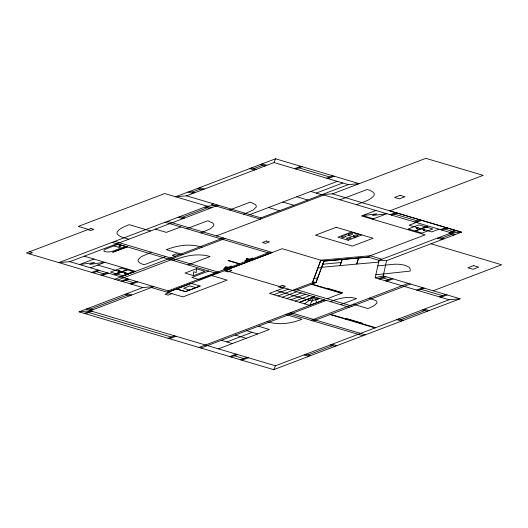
<?xml version="1.0" encoding="UTF-8"?>
<svg xmlns="http://www.w3.org/2000/svg" width="528" height="528" viewBox="0 0 528 528"><rect width="100%" height="100%" fill="white"/><g stroke="black" fill="none" stroke-linecap="round" stroke-linejoin="round"><path stroke-width="0.79" d="M193.565 275.629L193.591 271.768L196.211 272.547L196.403 268.732L204.989 271.286L193.565 275.629L184.978 273.075L196.403 268.732M451.249 232.855L379.012 260.324L378.761 262.145L356.717 264.066L358.499 258.027L368.221 257.116L379.012 260.324L386.555 260.667L461.512 232.175L332.488 193.842L322.225 194.528L451.249 232.855L461.512 232.175L389.756 210.863L483.153 175.355L425.872 158.341L332.488 193.842M375.19 277.774L383.216 275.939L460.126 298.789L449.143 299.739L375.19 277.774L379.012 260.324M383.216 275.939L386.555 260.667M381.883 259.228L370.168 255.75L320.833 260.185L312.404 282.929L315.988 282.612L323.968 261.089L342.124 259.439L340.032 265.604L321.869 267.287L323.961 261.122L368.221 257.116L370.174 255.75L425.159 234.841L361.548 215.939L375.91 210.481M312.378 282.751L320.773 260.205L282.11 248.721L225.258 270.409L349.312 307.263M315.988 282.605L314.167 282.064L292.393 290.354L297.086 289.799L315.955 282.592L323.968 261.089L320.833 260.185M200.119 286.024L185.539 291.568L176.629 288.922L191.209 283.378L200.231 286.057L185.559 291.641L176.537 288.955L167.6 292.327L168.168 290.875L268.112 252.872L272.336 252.509L167.416 221.338M186.569 195.829L274.052 162.565L275.524 158.783L359.264 183.665L348.289 184.615L260.799 217.879L186.569 195.829L175.593 196.779L275.524 158.783M260.806 217.879L260.297 219.186L211.332 204.64L213.49 203.821M79.028 311.824L90.248 310.781L153.813 286.612L142.831 287.562L79.028 311.824L273.715 369.659L275.425 365.792L449.143 299.739M284.018 287.866L269.438 293.41L309.731 305.375L314.041 296.782L316.998 302.597M224.809 267.425C226.472 267.445 223.641 265.366 228.855 267.742M304.623 303.857L314.041 296.782L299.508 302.339L314.087 296.795M319.156 298.3L311.89 301.079L276.731 290.638M309.731 305.375L324.265 299.818L198.97 347.457M29.429 253.803L32.465 252.648L29.621 251.803M192.258 192.053L200.224 189.024M253.829 168.643L262.66 165.29M294.525 168.65L300.749 166.28M295.898 169.052L302.122 166.69M207.26 206.191L58.846 262.614L69.828 261.664L218.242 205.234L207.26 206.191L164.71 193.545L78.269 226.413L88.374 229.416L26.4 252.978L142.831 287.562M182.318 217.285L207.379 207.755M121.156 248.054L125.459 246.418L118.147 244.246L105.818 249.018L104.161 250.094L103.996 251.209C109.679 253.638 115.83 249.691 121.156 248.054L113.843 245.883M93.938 259.063L79.57 264.528L94.604 262.541L89.72 264.396L104.887 262.317M127.024 246.8L112.662 252.259L127.486 246.939M180.715 226.934L166.346 232.399L155.377 229.139M229.495 210.038L250.219 202.158L255.262 204.442L256.252 205.722L256.219 207.082L253.07 210.078L243.679 214.249M186.773 228.71L207.722 220.744L212.764 223.027L213.748 224.308L213.715 225.667L210.573 228.664L200.95 232.921M90.545 267.788L104.907 262.324M326.654 178.193L332.878 175.824M328.027 178.596L334.25 176.233M91.832 272.415L98.056 270.046M93.199 272.824L99.429 270.455M249.83 214.619L337.313 181.355M151.331 252.239L141.306 256.661L138.098 259.717L138.065 261.109C139.366 263.261 141.966 264 144.223 264.746L165.812 256.542M316.232 193.09L342.797 182.992M100.894 275.108L107.118 272.738M102.267 275.51L108.491 273.148M216.381 235.884L323.875 195.017M120.938 276.817L135.307 271.352L84.236 256.186M114.787 279.233L223.357 237.956M172.504 258.529L225.185 238.498M117.632 280.078L173.527 258.832M173.131 260.495C184.701 255.809 197.789 252.899 210.071 256.516L187.988 264.911M121.09 281.107L127.314 278.738M122.463 281.516L128.687 279.147M339.999 199.808L367.198 189.466C369.778 190.324 372.755 191.162 374.246 193.624L374.207 195.221C370.115 200.785 362.518 202 356.572 204.732M130.198 283.813L136.429 281.444M131.571 284.222L137.795 281.853M90.46 309.091L127.565 294.98M84.124 313.335L90.592 310.88M85.496 313.744L91.964 311.289M208.659 271.049L191.862 277.438L199.089 279.589L215.886 273.2M226.75 267.551L227.396 267.307M247.883 259.512L248.53 259.268M227.093 267.65L223.648 268.963L224.763 269.293L232.327 266.422L231.211 266.086L227.74 267.406M248.226 259.618L244.781 260.931L245.896 261.261L253.46 258.383L252.344 258.053L248.873 259.373M167.6 292.327L272.336 252.509M169 292.743L165.046 294.241L168.043 295.132L171.989 293.634M372.511 219.206L386.885 213.741L372.517 215.483L376.827 213.847L362.432 215.602M390.073 214.678L395.578 212.586M391.446 215.087L396.95 212.995M348.137 240.24L361.548 235.138L351.305 232.096L337.9 237.197L348.269 240.233M414.81 222.031L420.314 219.938M421.687 220.341L409.127 225.205L431.719 231.917L438.9 229.185M440.411 229.634L445.916 227.542M441.784 230.043L447.289 227.951M273.735 294.683L288.314 289.139M278.032 295.964L292.611 290.42M168.095 338.283L174.563 335.828M169.468 338.692L175.936 336.23M449.552 232.353L455.057 230.254M450.925 232.756L456.43 230.663M282.328 297.238L296.908 291.694M441.56 238.148L451.486 234.373M286.625 298.511L301.204 292.967M290.921 299.792L305.501 294.248M326.839 288.479L327.439 288.255L342.698 292.789L342.098 293.014L312.035 284.11M326.693 288.869L327.294 288.638M295.211 301.066L309.797 295.522M378.365 278.711L384.589 276.349M327.208 298.749L341.57 293.291L311.434 284.335M379.731 279.121L385.955 276.758M200.983 348.051L326.271 300.419M330.521 301.679C338.692 298.307 347.932 295.99 356.657 298.564L340.593 304.669M385.46 280.823L391.684 278.454M226.822 341.946L252.14 332.317M386.833 281.233L393.056 278.863M218.42 348.856L269.366 329.485L258.39 326.225M311.071 320.311L408.23 283.371M313.262 320.965L410.428 284.024M229.713 356.585L236.174 354.13M231.079 356.994L237.547 354.539M416.572 290.063L422.796 287.701M417.945 290.473L424.169 288.11M345.682 319.209L346.282 318.985L330.673 314.345M240.55 359.806L247.018 357.35M241.923 360.215L248.384 357.76M433.151 290.776L501.6 264.752L430.993 243.778M360.195 323.519L360.796 323.294L375.613 327.697M439.507 296.881L445.731 294.512M440.873 297.284L447.104 294.921M308.207 354.941L332.686 345.629M400.904 319.691L424.901 310.57M273.715 369.659L460.126 298.789M377.797 265.855C388.087 265.452 400.052 261.538 409.345 267.392L410.19 269.069L410.15 271.115L375.844 274.765M215.2 272.996L219.661 272.534L114.741 241.369M322.918 264.205L341.081 262.522M317.962 267.927L321.552 267.61M314.094 278.362L317.678 278.045M224.908 267.439L228.208 267.986M299.013 167.871L329.769 177.005M274.052 162.565L348.289 184.615M262.079 163.898L266.831 165.31M260.284 164.584L265.036 165.997M251.453 167.937L256.205 169.349M249.652 168.623L254.41 170.036M394.198 214.045L417.562 220.981M444.536 228.994L452.305 231.304M450.905 232.987L455.664 234.399M310.748 191.459L321.724 194.72M449.11 233.666L453.869 235.079M425.515 226.829L418.922 224.875L408.151 228.967L414.737 230.927L426.677 226.347L427.772 226.677L424.426 227.951L423.324 227.621M439.184 237.442L443.936 238.854M362.505 215.576L373.481 218.836M437.389 238.128L442.141 239.54M296.815 196.753L307.791 200.013M282.883 202.052L293.858 205.313M268.521 207.511L279.497 210.771M199.643 187.638L204.402 189.05M197.848 188.318L202.607 189.73M345.18 234.452L355.45 237.501M189.875 191.347L194.634 192.76M188.08 192.034L192.839 193.446M206.798 206.369L211.55 207.781M205.003 207.049L209.755 208.461M179.942 216.579L184.694 217.991M382.846 277.939L388.575 279.642M421.06 289.291L442.616 295.693M178.141 217.259L182.899 218.671M165.02 222.248L268.112 252.872M424.314 309.184L429.073 310.596M251.533 258.364L252.674 258.687M422.519 309.863L427.277 311.276M249.988 259.703C248.576 257.941 243.441 259.703 247.909 258.641L245.989 259.387L249.341 259.948M150.506 230.987L129.195 224.657C124.905 226.538 119.797 227.984 117.077 232.069L117.031 233.66C119.638 237.455 124.872 237.725 128.832 239.23M202.099 247.276C190.397 243.276 177.586 245.348 166.287 249.685L182.833 254.602M245.546 260.641L246.662 260.971M369.508 298.096L376.094 300.736L376.952 301.844L376.919 303.026L374.187 305.633L368.841 308.187L367.891 308.55L353.364 304.234M239.646 263.696L228.67 260.436L228.076 260.667L239.045 263.927M230.399 266.396L231.535 266.719M398.528 318.985L403.28 320.397M179.203 254.74L176.213 253.856L172.267 255.354L175.256 256.245M297.079 289.799L352.183 306.167M396.726 319.671L401.485 321.083M224.413 268.673L225.529 269.003M112.108 242.365L217.028 273.537M211.702 275.576L227.066 280.144L182.992 296.901L151.417 287.522M330.079 314.576L375.078 327.941M290.611 312.616L365.356 334.818M288.215 313.526L362.96 335.729M195.908 287.681L189.882 285.886L183.553 288.295L189.578 290.083M285.714 314.477L301.937 319.295C290.948 323.525 278.474 325.499 267.109 321.552M97.772 265.036L128.238 274.085M69.828 261.664L168.168 290.875M96.314 271.636L104.003 273.92M125.572 280.328L133.313 282.632M332.105 344.243L336.857 345.655M330.304 344.923L335.062 346.335M126.984 293.588L131.743 295M125.189 294.274L129.947 295.687M246.655 330.686L257.624 333.947M305.824 354.229L310.583 355.648M304.029 354.915L308.781 356.327M235.158 335.056L246.134 338.316M221.338 340.316L232.313 343.576M88.077 308.385L92.836 309.797M86.282 309.065L91.04 310.477M90.248 310.781L275.425 365.792M88.73 312.517L171.329 337.055M234.313 355.766L243.784 358.578M342.243 259.479L340.157 265.617L356.651 264.092L358.743 257.954L342.243 259.479M346.837 238.088L346.87 238.887L348.612 239.026L351.318 237.996L350.123 237.362L346.837 238.088M353.536 235.541L353.575 236.339L355.311 236.478L358.024 235.448L356.829 234.815L353.536 235.541M341.715 236.564L341.748 237.369L343.49 237.508L346.196 236.471L345.002 235.844L341.715 236.564M348.414 234.016L348.176 234.637L349.318 234.973L351.787 234.637L352.902 233.924L351.707 233.29L348.414 234.016M318.912 298.393L317.632 299.627L315.427 298.98L318.912 298.393M417.556 227.885L416.361 227.99L417.556 227.885M119.42 270.857L118.226 270.963L119.42 270.857M125.499 272.666L124.304 272.765L125.499 272.666M418.004 227.845C415.595 229.39 415.774 226.743 418.004 227.845M423.225 229.898C423.232 231.495 426.809 228.809 423.225 229.898M424.611 229.984L423.416 230.083L424.611 229.984M119.869 270.818C117.46 272.362 117.638 269.716 119.869 270.818M125.948 272.626C123.539 274.171 123.717 271.524 125.948 272.626M251.876 258.667L251.876 258.667M230.736 266.699L230.736 266.699M225.014 268.805L225.43 268.732L225.014 268.805M246.154 260.766L246.563 260.7L246.154 260.766M90.928 228.525L87.899 229.673L90.743 230.518L93.766 229.37L90.928 228.525M119.434 245.837L118.708 246.114L120.595 246.18L119.434 245.837M121.255 268L110.484 272.098L116.167 273.781L126.938 269.689L121.255 268M118.021 272.877L114.668 274.151L115.764 274.474L119.117 273.2L118.021 272.877M127.558 269.854L116.787 273.953L122.47 275.642L133.241 271.544L127.558 269.854M266.501 241.012L262.555 242.51L265.544 243.401L269.498 241.897L266.501 241.012M400.178 195.34L394.594 197.465L399.34 198.871L404.93 196.746L400.178 195.34M336.224 227.297L315.493 235.178L352.348 246.127L373.078 238.24L336.224 227.297M228.868 269.531L224.915 271.029L227.911 271.92L231.858 270.422L228.868 269.531M426.235 227.027L415.457 231.125L422.05 233.086L432.828 228.987L426.235 227.027M282.355 285.371L278.408 286.869L281.398 287.76L285.344 286.255L282.355 285.371M473.656 265.63L467.927 267.808L472.943 269.3L478.672 267.122L473.656 265.63M346.434 318.503L345.833 318.727L361.403 323.354L362.003 323.123L346.434 318.503"/></g></svg>
